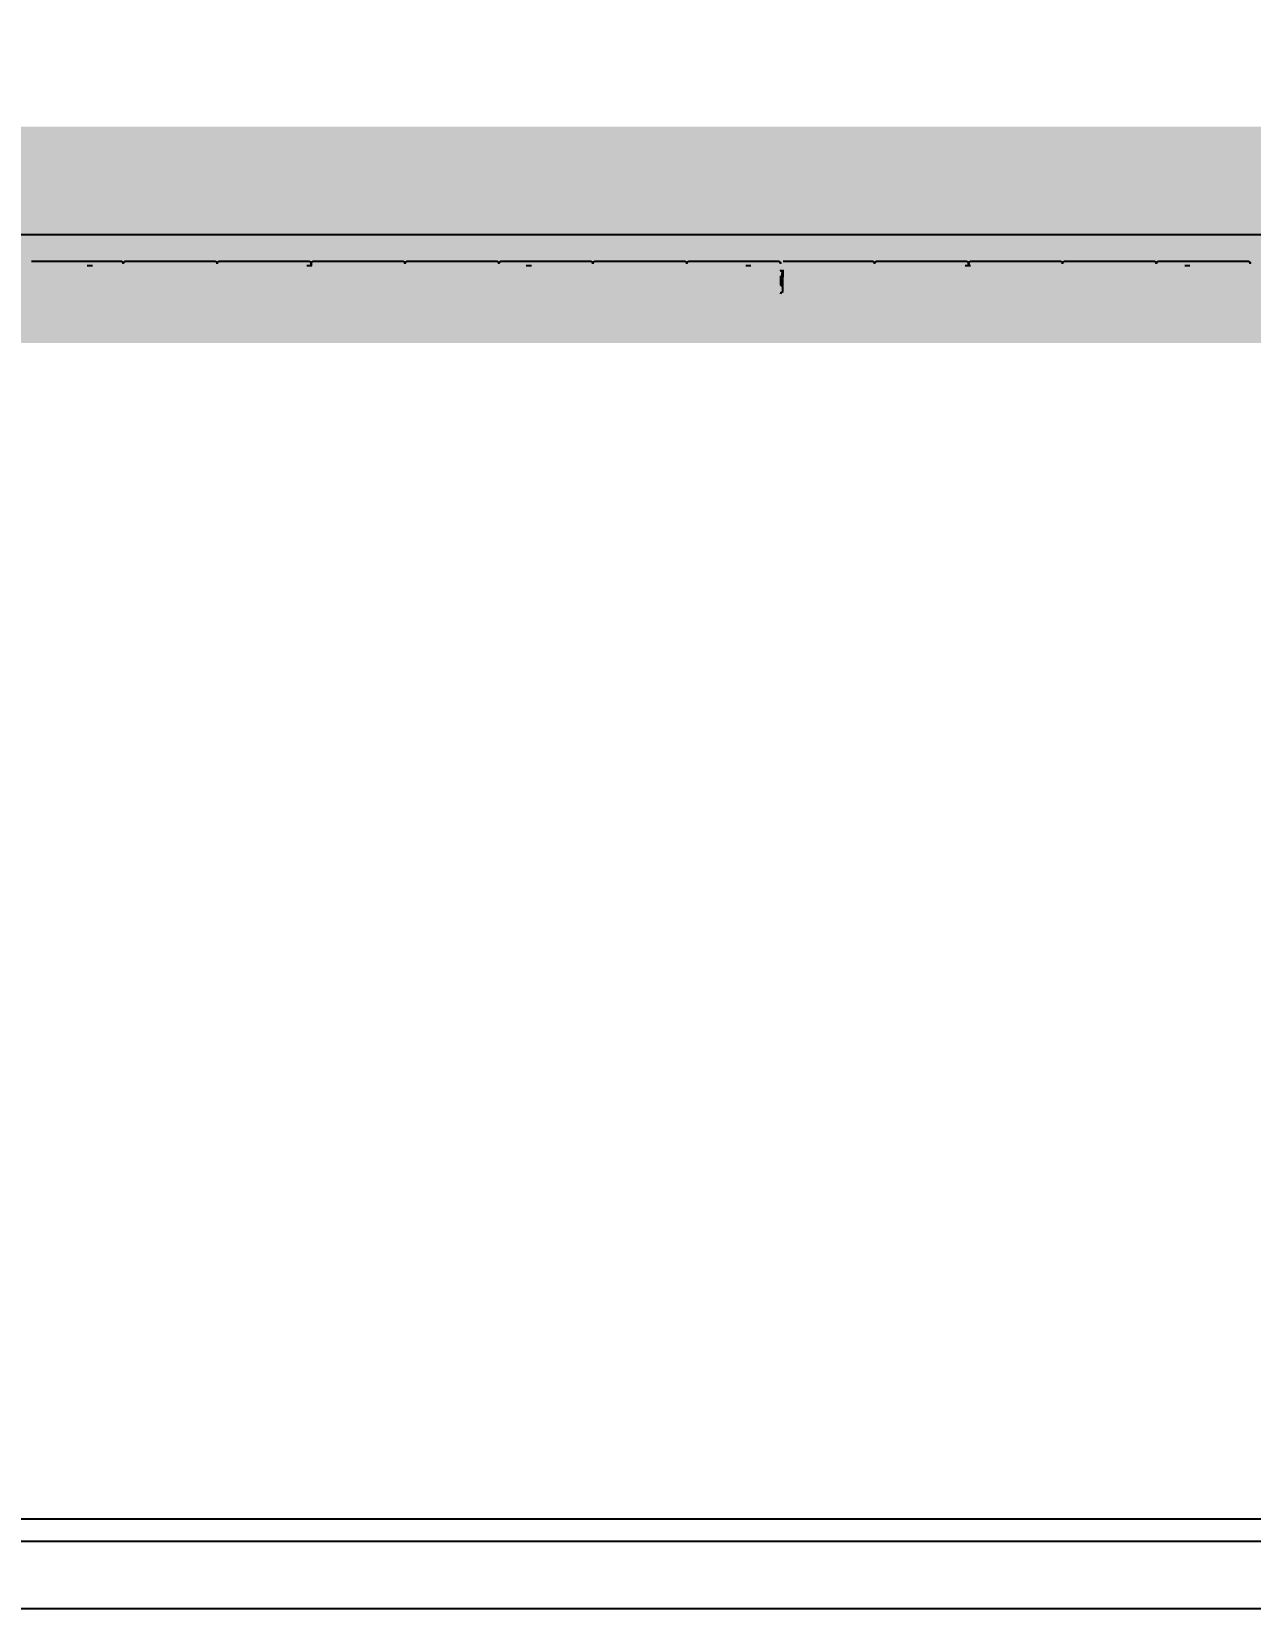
# Model space of a CAD drawing. Header units: centimetres. Extents: x 405564 to 502064, y 46284 to 60634.
# Drawn here: x 454570.79 to 454598.92, y 52702.41 to 52738.96 of the extents above; entities that cross this region are included whole.
import ezdxf
from ezdxf import colors
from ezdxf.entities.mleader import LeaderData, LeaderLine
from ezdxf.math import Vec2, Vec3
from ezdxf.xclip import XClip

# ---------------------------------------------------------------- set-up
doc = ezdxf.new("R2010")
doc.units = ezdxf.units.CM
doc.header["$XCLIPFRAME"] = 0
doc.linetypes.add('SLD-2点鎖線', pattern=[12.7, 6.35, -1.27, 1.27, -1.27, 1.27, -1.27])
doc.linetypes.add('SLD-実線', pattern=[0])
for name, color, linetype in [('---___EB_draft03_cihazlar', 8, 'Continuous'), ('0-KRCN-ASMATAVAN-130426', 8, 'Continuous'), ('AS_DUV', 8, 'Continuous'), ('AS_PYZ_BINA', 8, 'Continuous')]:
    doc.layers.add(name, color=color, linetype=linetype)
doc.layers.add('0-KRCN-MİMARİ-220526', color=8, linetype='Continuous', lineweight=9)
doc.layers.add('OL_Ic', color=8, linetype='Continuous', lineweight=9)
doc.styles.add('Normal_ITL', font='swissi.ttf')

# ---------------------------------------------------------------- blocks, each defined once
blk = doc.blocks.new('SMD Dizgi Makinesi')
at = {"layer": '---___EB_draft03_cihazlar', "linetype": 'SLD-2点鎖線'}
for p, q in [((275641.924, -39843.071), (275641.924, -39751.137)), ((275642.434, -39770.655), (275642.434, -39837.963)), ((275671.406, -39809.482), (275671.417, -39809.482)), ((275671.469, -39810.563), (275671.469, -39809.532)), ((275671.469, -39811.595), (275671.469, -39810.563)), ((275671.365, -39810.874), (275671.365, -39810.994)), ((275671.406, -39811.65), (275671.417, -39811.65)), ((275671.469, -39812.731), (275671.469, -39811.7)), ((275671.469, -39813.763), (275671.469, -39812.731)), ((275671.406, -39813.818), (275671.417, -39813.818)), ((275671.469, -39814.9), (275671.469, -39813.868)), ((275671.469, -39815.931), (275671.469, -39814.9)), ((275671.365, -39815.941), (275671.365, -39816.061)), ((275671.417, -39815.981), (275671.365, -39815.981)), ((275671.365, -39815.986), (275671.417, -39815.986)), ((275671.469, -39817.068), (275671.469, -39816.036)), ((275671.469, -39818.099), (275671.469, -39817.068)), ((275671.406, -39818.154), (275671.417, -39818.154)), ((275671.469, -39819.236), (275671.469, -39818.204)), ((275671.469, -39820.267), (275671.469, -39819.236)), ((275670.767, -39820.268), (275670.767, -39820.267)), ((275670.767, -39820.268), (275671.064, -39820.268)), ((275671.068, -39820.284), (275670.895, -39820.284)), ((275670.93, -39820.317), (275671.11, -39820.317)), ((275671.085, -39820.284), (275671.198, -39820.284)), ((275671.261, -39820.268), (275671.098, -39820.268)), ((275671.261, -39820.268), (275671.261, -39820.267)), ((275671.406, -39820.322), (275671.417, -39820.322)), ((275671.469, -39821.404), (275671.469, -39820.373)), ((275671.365, -39821.008), (275671.365, -39821.129)), ((275671.469, -39822.436), (275671.469, -39821.404)), ((275671.406, -39822.491), (275671.417, -39822.491)), ((275671.469, -39823.572), (275671.469, -39822.541)), ((275671.469, -39824.604), (275671.469, -39823.572)), ((275671.406, -39824.659), (275671.417, -39824.659)), ((275671.469, -39825.74), (275671.469, -39824.709)), ((275671.469, -39826.772), (275671.469, -39825.74)), ((275671.365, -39826.076), (275671.365, -39826.196)), ((275671.406, -39826.827), (275671.417, -39826.827)), ((275671.469, -39827.909), (275671.469, -39826.877)), ((275671.469, -39828.94), (275671.469, -39827.909)), ((275671.406, -39828.995), (275671.417, -39828.995)), ((275671.469, -39830.077), (275671.469, -39829.045)), ((275671.469, -39831.108), (275671.469, -39830.077)), ((275671.365, -39831.143), (275671.365, -39831.263)), ((275671.417, -39831.158), (275671.365, -39831.158)), ((275671.365, -39831.163), (275671.417, -39831.163)), ((275671.469, -39832.245), (275671.469, -39831.213)), ((275671.469, -39833.276), (275671.469, -39832.245)), ((275671.406, -39833.331), (275671.417, -39833.331)), ((275671.469, -39834.413), (275671.469, -39833.381)), ((275671.469, -39835.444), (275671.469, -39834.413)), ((275671.406, -39835.5), (275671.417, -39835.5)), ((275671.469, -39836.581), (275671.469, -39835.55)), ((275671.365, -39836.211), (275671.365, -39836.331)), ((275671.469, -39837.613), (275671.469, -39836.581))]:
    blk.add_line(p, q, dxfattribs=at)
at = {"layer": '---___EB_draft03_cihazlar', "linetype": 'SLD-実線'}
for p, q in [((275641.924, -39843.071), (275641.924, -39751.137)), ((275642.434, -39770.655), (275642.434, -39837.963)), ((275671.406, -39809.482), (275671.417, -39809.482)), ((275671.469, -39810.563), (275671.469, -39809.532)), ((275671.469, -39811.595), (275671.469, -39810.563)), ((275671.365, -39810.874), (275671.365, -39810.994)), ((275671.406, -39811.65), (275671.417, -39811.65)), ((275671.469, -39812.731), (275671.469, -39811.7)), ((275671.469, -39813.763), (275671.469, -39812.731)), ((275671.406, -39813.818), (275671.417, -39813.818)), ((275671.469, -39814.9), (275671.469, -39813.868)), ((275671.469, -39815.931), (275671.469, -39814.9)), ((275671.365, -39815.941), (275671.365, -39816.061)), ((275671.417, -39815.981), (275671.365, -39815.981)), ((275671.365, -39815.986), (275671.417, -39815.986)), ((275671.469, -39817.068), (275671.469, -39816.036)), ((275671.469, -39818.099), (275671.469, -39817.068)), ((275671.406, -39818.154), (275671.417, -39818.154)), ((275671.469, -39819.236), (275671.469, -39818.204)), ((275671.469, -39820.267), (275671.469, -39819.236)), ((275670.767, -39820.268), (275670.767, -39820.267)), ((275670.767, -39820.268), (275671.064, -39820.268)), ((275671.068, -39820.284), (275670.895, -39820.284)), ((275670.93, -39820.317), (275671.11, -39820.317)), ((275671.085, -39820.284), (275671.198, -39820.284)), ((275671.261, -39820.268), (275671.098, -39820.268)), ((275671.261, -39820.268), (275671.261, -39820.267)), ((275671.406, -39820.322), (275671.417, -39820.322)), ((275671.469, -39821.404), (275671.469, -39820.373)), ((275671.365, -39821.008), (275671.365, -39821.129)), ((275671.469, -39822.436), (275671.469, -39821.404)), ((275671.406, -39822.491), (275671.417, -39822.491)), ((275671.469, -39823.572), (275671.469, -39822.541)), ((275671.469, -39824.604), (275671.469, -39823.572)), ((275671.406, -39824.659), (275671.417, -39824.659)), ((275671.469, -39825.74), (275671.469, -39824.709)), ((275671.469, -39826.772), (275671.469, -39825.74)), ((275671.365, -39826.076), (275671.365, -39826.196)), ((275671.406, -39826.827), (275671.417, -39826.827)), ((275671.469, -39827.909), (275671.469, -39826.877)), ((275671.469, -39828.94), (275671.469, -39827.909)), ((275671.406, -39828.995), (275671.417, -39828.995)), ((275671.469, -39830.077), (275671.469, -39829.045)), ((275671.469, -39831.108), (275671.469, -39830.077)), ((275671.365, -39831.143), (275671.365, -39831.263)), ((275671.417, -39831.158), (275671.365, -39831.158)), ((275671.365, -39831.163), (275671.417, -39831.163)), ((275671.469, -39832.245), (275671.469, -39831.213)), ((275671.469, -39833.276), (275671.469, -39832.245)), ((275671.406, -39833.331), (275671.417, -39833.331)), ((275671.469, -39834.413), (275671.469, -39833.381)), ((275671.469, -39835.444), (275671.469, -39834.413)), ((275671.406, -39835.5), (275671.417, -39835.5)), ((275671.469, -39836.581), (275671.469, -39835.55)), ((275671.365, -39836.211), (275671.365, -39836.331)), ((275671.469, -39837.613), (275671.469, -39836.581))]:
    blk.add_line(p, q, dxfattribs=at)
at = {"layer": '---___EB_draft03_cihazlar', "color": 1, "const_width": 5}
blk.add_lwpolyline([(275672.077, -39868.157), (275672.077, -39731.157)], dxfattribs=at)
at = {"layer": '---___EB_draft03_cihazlar', "color": 1}
blk.add_lwpolyline([(275426.077, -39731.157), (275672.077, -39731.157), (275672.077, -39868.157), (275426.077, -39868.157), (275426.077, -39731.157)], dxfattribs=at)
at = {"layer": '---___EB_draft03_cihazlar', "linetype": 'SLD-2点鎖線'}
for centre, major_axis, start_param, end_param in [((275671.417, -39809.532), (-0.0517, 0), 3.141593, 4.712389), ((275671.417, -39811.595), (-0.0517, 0), 1.570796, 3.141593), ((275671.417, -39811.7), (-0.0517, 0), 3.141593, 4.712389), ((275671.417, -39813.763), (-0.0517, 0), 1.570796, 3.141593), ((275671.417, -39813.868), (-0.0517, 0), 3.141593, 4.712389), ((275671.417, -39815.931), (-0.0517, 0), 1.570796, 3.141593), ((275671.417, -39816.036), (-0.0517, 0), 3.141593, 4.712389), ((275671.417, -39818.099), (-0.0517, 0), 1.570796, 3.141593), ((275671.417, -39818.204), (-0.0517, 0), 3.141593, 4.712389), ((275670.715, -39820.267), (-0.0517, 0), 1.570796, 3.124139), ((275670.933, -39820.27), (-0.0492, 0), 6.255507, 7.800886), ((275671.112, -39820.273), (-0.0454, 0), 0.243283, 1.521631), ((275671.113, -39820.261), (-0.0371, 0), 0.221828, 0.710535), ((275671.13, -39820.273), (-0.046, 0), 0.25228, 1.52687), ((275671.268, -39820.268), (-0.0508, 0), 0.000622, 1.554214), ((275671.417, -39820.373), (-0.0517, 0), 3.141593, 4.712389), ((275671.417, -39822.436), (-0.0517, 0), 1.570796, 3.141593), ((275671.417, -39822.541), (-0.0517, 0), 3.141593, 4.712389), ((275671.417, -39824.604), (-0.0517, 0), 1.570796, 3.141593), ((275671.417, -39824.709), (-0.0517, 0), 3.141593, 4.712389), ((275671.417, -39826.772), (-0.0517, 0), 1.570796, 3.141593), ((275671.417, -39826.877), (-0.0517, 0), 3.141593, 4.712389), ((275671.417, -39828.94), (-0.0517, 0), 1.570796, 3.141593), ((275671.417, -39829.045), (-0.0517, 0), 3.141593, 4.712389), ((275671.417, -39831.108), (-0.0517, 0), 1.570796, 3.141593), ((275671.417, -39831.213), (-0.0517, 0), 3.141593, 4.712389), ((275671.417, -39833.276), (-0.0517, 0), 1.570796, 3.141593), ((275671.417, -39833.381), (-0.0517, 0), 3.141593, 4.712389), ((275671.417, -39835.444), (-0.0517, 0), 1.570796, 3.141593), ((275671.417, -39835.55), (-0.0517, 0), 3.141593, 4.712389)]:
    blk.add_ellipse(centre, major_axis=major_axis, ratio=0.969208, start_param=start_param, end_param=end_param, dxfattribs=at)
at = {"layer": '---___EB_draft03_cihazlar', "linetype": 'SLD-実線'}
for centre, major_axis, start_param, end_param in [((275671.417, -39809.532), (-0.0517, 0), 3.141593, 4.712389), ((275671.417, -39811.595), (-0.0517, 0), 1.570796, 3.141593), ((275671.417, -39811.7), (-0.0517, 0), 3.141593, 4.712389), ((275671.417, -39813.763), (-0.0517, 0), 1.570796, 3.141593), ((275671.417, -39813.868), (-0.0517, 0), 3.141593, 4.712389), ((275671.417, -39815.931), (-0.0517, 0), 1.570796, 3.141593), ((275671.417, -39816.036), (-0.0517, 0), 3.141593, 4.712389), ((275671.417, -39818.099), (-0.0517, 0), 1.570796, 3.141593), ((275671.417, -39818.204), (-0.0517, 0), 3.141593, 4.712389), ((275670.715, -39820.267), (-0.0517, 0), 1.570796, 3.124139), ((275670.933, -39820.27), (-0.0492, 0), 6.255507, 7.800886), ((275671.112, -39820.273), (-0.0454, 0), 0.243283, 1.521631), ((275671.113, -39820.261), (-0.0371, 0), 0.221828, 0.710535), ((275671.13, -39820.273), (-0.046, 0), 0.25228, 1.52687), ((275671.268, -39820.268), (-0.0508, 0), 0.000622, 1.554214), ((275671.417, -39820.373), (-0.0517, 0), 3.141593, 4.712389), ((275671.417, -39822.436), (-0.0517, 0), 1.570796, 3.141593), ((275671.417, -39822.541), (-0.0517, 0), 3.141593, 4.712389), ((275671.417, -39824.604), (-0.0517, 0), 1.570796, 3.141593), ((275671.417, -39824.709), (-0.0517, 0), 3.141593, 4.712389), ((275671.417, -39826.772), (-0.0517, 0), 1.570796, 3.141593), ((275671.417, -39826.877), (-0.0517, 0), 3.141593, 4.712389), ((275671.417, -39828.94), (-0.0517, 0), 1.570796, 3.141593), ((275671.417, -39829.045), (-0.0517, 0), 3.141593, 4.712389), ((275671.417, -39831.108), (-0.0517, 0), 1.570796, 3.141593), ((275671.417, -39831.213), (-0.0517, 0), 3.141593, 4.712389), ((275671.417, -39833.276), (-0.0517, 0), 1.570796, 3.141593), ((275671.417, -39833.381), (-0.0517, 0), 3.141593, 4.712389), ((275671.417, -39835.444), (-0.0517, 0), 1.570796, 3.141593), ((275671.417, -39835.55), (-0.0517, 0), 3.141593, 4.712389)]:
    blk.add_ellipse(centre, major_axis=major_axis, ratio=0.969208, start_param=start_param, end_param=end_param, dxfattribs=at)
at = {"layer": '---___EB_draft03_cihazlar', "linetype": 'SLD-2点鎖線'}
for points, knots in [([(275671.091, -39820.255), (275671.091, -39820.264), (275671.09, -39820.274), (275671.085, -39820.284), (275671.085, -39820.284)], [0, 0, 0, 0, 0.9567992, 1, 1, 1, 1]), ([(275671.198, -39820.284), (275671.198, -39820.284), (275671.196, -39820.281), (275671.193, -39820.278), (275671.19, -39820.276)], [0, 0, 0, 0, 0.1525813, 1, 1, 1, 1])]:
    blk.add_open_spline(points, degree=3, knots=knots, dxfattribs=at)
at = {"layer": '---___EB_draft03_cihazlar', "linetype": 'SLD-実線'}
for points, knots in [([(275671.091, -39820.255), (275671.091, -39820.264), (275671.09, -39820.274), (275671.085, -39820.284), (275671.085, -39820.284)], [0, 0, 0, 0, 0.9567992, 1, 1, 1, 1]), ([(275671.198, -39820.284), (275671.198, -39820.284), (275671.196, -39820.281), (275671.193, -39820.278), (275671.19, -39820.276)], [0, 0, 0, 0, 0.1525813, 1, 1, 1, 1])]:
    blk.add_open_spline(points, degree=3, knots=knots, dxfattribs=at)
blk = doc.blocks.new('A$Ca63a641c')
at = {"layer": 'AS_PYZ_BINA'}
ml = blk.add_multileader_mtext('Standard', dxfattribs=at)
ml.set_content('EST boyalı panel çit ve panel çit kapı (AS 51.101)', color=256, style='Normal_ITL')
ml.set_leader_properties()
ml.build(insert=Vec2(0, 0))
ml.multileader.update_dxf_attribs({"dogleg_length": 0.379, "arrow_head_size": 17.043, "scale": 75})
ctx = ml.context
ctx.base_point, ctx.scale, ctx.char_height, ctx.arrow_head_size, ctx.landing_gap_size, ctx.plane_origin = Vec3(140.513, 464.302), 75, 20, 17.043, 14.202, Vec3(92.505, 620.113)
notes = []
notes.append((ctx, [(0, (1, 1, 0), (112.109, 464.302), (1, 0), 28.404, [(0, [(68.504, 410)], 0, [])])]))
ctx.mtext.insert, ctx.mtext.width, ctx.mtext.flow_direction = Vec3(154.715, 477.513), 604.56338, 5
for ctx, leaders in notes:
    for number, flags, end, landing, length, lines in leaders:
        leader = LeaderData()
        leader.index, (leader.has_last_leader_line, leader.has_dogleg_vector, leader.attachment_direction) = number, flags
        leader.last_leader_point, leader.dogleg_vector, leader.dogleg_length = Vec3(end), Vec3(landing), length
        for number, points, colour, breaks in lines:
            line = LeaderLine()
            line.index, line.vertices, line.color, line.breaks = number, Vec3.list(points), colors.encode_raw_color(colour), breaks
            leader.lines.append(line)
        ctx.leaders.append(leader)
blk = doc.blocks.new('A$C85dec720')
at = {"layer": 'OL_Ic'}
blk.add_blockref('A$Ca63a641c', (5315.078, 5344.253, 28.4), dxfattribs=at)
blk = doc.blocks.new('A$C6A10300A')
at = {"layer": '---___EB_draft03_cihazlar', "xscale": -1, "rotation": 270}
blk.add_blockref('SMD Dizgi Makinesi', (56344.337, -283571.821), dxfattribs=at)
at = {"layer": 'AS_DUV'}
ref = blk.add_blockref('A$C85dec720', (28900.964, -17748.984), dxfattribs=dict(at, rotation=105.0255580063709))
XClip(ref).set_block_clipping_path([(6220.3367769278, 6783.7313721173), (4126.4071464743, -1017.0000000052), (7354.8298234051, -1883.5969356479), (9448.7594538586, 5917.1344364745)])

msp = doc.modelspace()

# ---------------------------------------------------------------- linework, layer by layer
at = {"layer": '0-KRCN-ASMATAVAN-130426'}
msp.add_line((454059.746, 52702.563), (454839.746, 52702.563), dxfattribs=at)

# ---------------------------------------------------------------- next in the draw order: block references
at = {"layer": '0-KRCN-MİMARİ-220526'}
msp.add_blockref('A$C6A10300A', (438064.066, 60634.016), dxfattribs=at)

doc.saveas('drawing.dxf')
